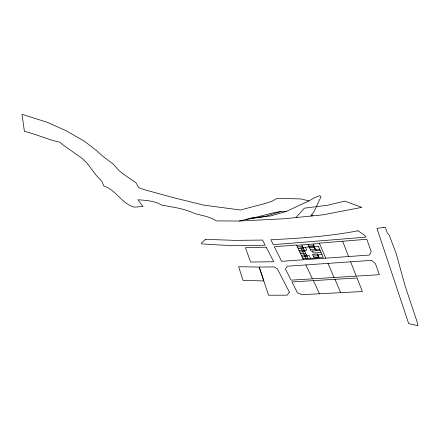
<?xml version="1.0" encoding="UTF-8"?>
<svg xmlns="http://www.w3.org/2000/svg" width="440" height="440" viewBox="0 0 440 440"><rect width="100%" height="100%" fill="white"/><g stroke="black" fill="none" stroke-linecap="round" stroke-linejoin="round"><path stroke-width="0.66" d="M239.36 221.034L284.768 218.719L310.816 216.056C315.695 210.507 317.427 203.192 321.107 196.884L319.792 195.674L314.512 197.665L309.023 200.91L285.835 211.618L270.809 215.914L251.257 218.13L239.36 221.034L216.282 220.913C209.869 216.524 201.685 215.584 194.337 213.395C184.019 208.423 172.711 207.185 161.596 205.073C154.721 200.833 145.921 200.327 137.968 199.777L142.923 206.481L134.425 207.141C121.814 204.028 116.061 189.662 103.818 186.082L101.866 181.374L96.091 175.18L87.225 163.35L81.928 158.257L62.607 144.617L60.126 142.274C47.839 139.728 36.553 134.255 24.404 131.357L22 114.329L47.443 122.359L65.912 130.631L84.436 141.24L96.575 150.623L102.685 156.101L113.184 164.076L119.13 170.676L122.804 173.701L136.054 182.864L138.743 187.66L145.734 190.075L174.273 197.874L203.99 205.178L240.427 209.99L264.044 203.803L272.041 201.256L277.134 198.325L301.076 198.952L309.023 200.91M296.032 217.525L304.343 208.17L327.767 205.216L344.828 201.13L361.873 207.356L323.015 214.808L310.816 216.056M281.132 211.475L264.358 216.645L245.971 219.423M251.257 218.13C262.999 216.205 274.307 211.211 286.291 211.376M303.435 259.76L296.549 245.02L274.324 246.714L281.633 261.322L369.43 255.041L371.201 251.658L366.812 239.256L319.303 243.155L325.76 258.165M296.709 245.355L319.445 243.496M297.49 247.038L302.61 246.62M308.798 246.12L313.984 245.702M298.27 248.705L303.38 248.298M309.551 247.803L314.732 247.39M299.046 250.365L304.145 249.964M310.305 249.48L315.469 249.073M302.242 250.602L306.796 250.245L305.426 247.242M319.655 249.233L315.034 249.596L313.698 246.576M299.822 252.016L304.909 251.62M320.177 250.431L311.053 251.141L308.039 244.431M300.586 253.66L305.663 253.27M321.046 252.434L313.308 253.022L312.422 251.037M301.351 255.294L306.416 254.909M304.673 255.86L309.194 255.519L310.53 258.445M321.965 254.556L317.377 254.903L318.675 257.846M302.11 256.922L307.164 256.542M313.269 256.086L318.389 255.701M302.868 258.538L307.912 258.165L301.84 244.937M327.971 263.389L371.536 260.37L375.452 263.648L379.368 274.687L291.055 280.154L285.445 269.033L287.298 266.211L327.971 263.389L334.037 277.492M311.427 214.836L312.846 215.853M305.91 264.919L312.411 278.834M313.368 280.632L319.495 293.766M313.236 244.007L316.206 250.74M334.972 279.318L340.709 292.666M342.623 241.247L348.612 256.526M350.631 261.817L356.241 276.117M289.399 292.138L287.133 295.168L268.587 295.235L259.188 267.053L238.662 266.739L243.045 280.412L263.813 280.929L259.188 267.053L274.186 266.91L277.442 269L289.399 292.138M205.53 239.344L201.35 243.062L201.553 243.826C222.706 245.514 243.964 246.158 265.172 245.168L262.526 240.064L235.136 240.367L205.53 239.344M383.823 227.453L376.959 228.382L408.683 323.637L418 325.672L417.076 321.783L405.29 286.506L396.039 253.16L389.186 235.026L387.376 233.156L385.303 227.167L383.823 227.453M357.99 230.797C329.257 236.319 300.025 238.332 270.848 239.762L273.306 244.69L365.926 237.127L363.715 234.614L357.99 230.797M318.34 246.202L300.856 247.605L306.026 258.775L323.246 257.51L318.34 246.202M317.669 254.056L312.538 254.447L314 257.714L319.11 257.339L317.669 254.056M357.066 277.976L291.951 281.936L297.413 292.793L302.033 294.663L362.395 291.544L357.066 277.976M266.216 247.187L245.416 247.671L250.608 262.031L273.763 261.756L266.216 247.187"/></g></svg>
